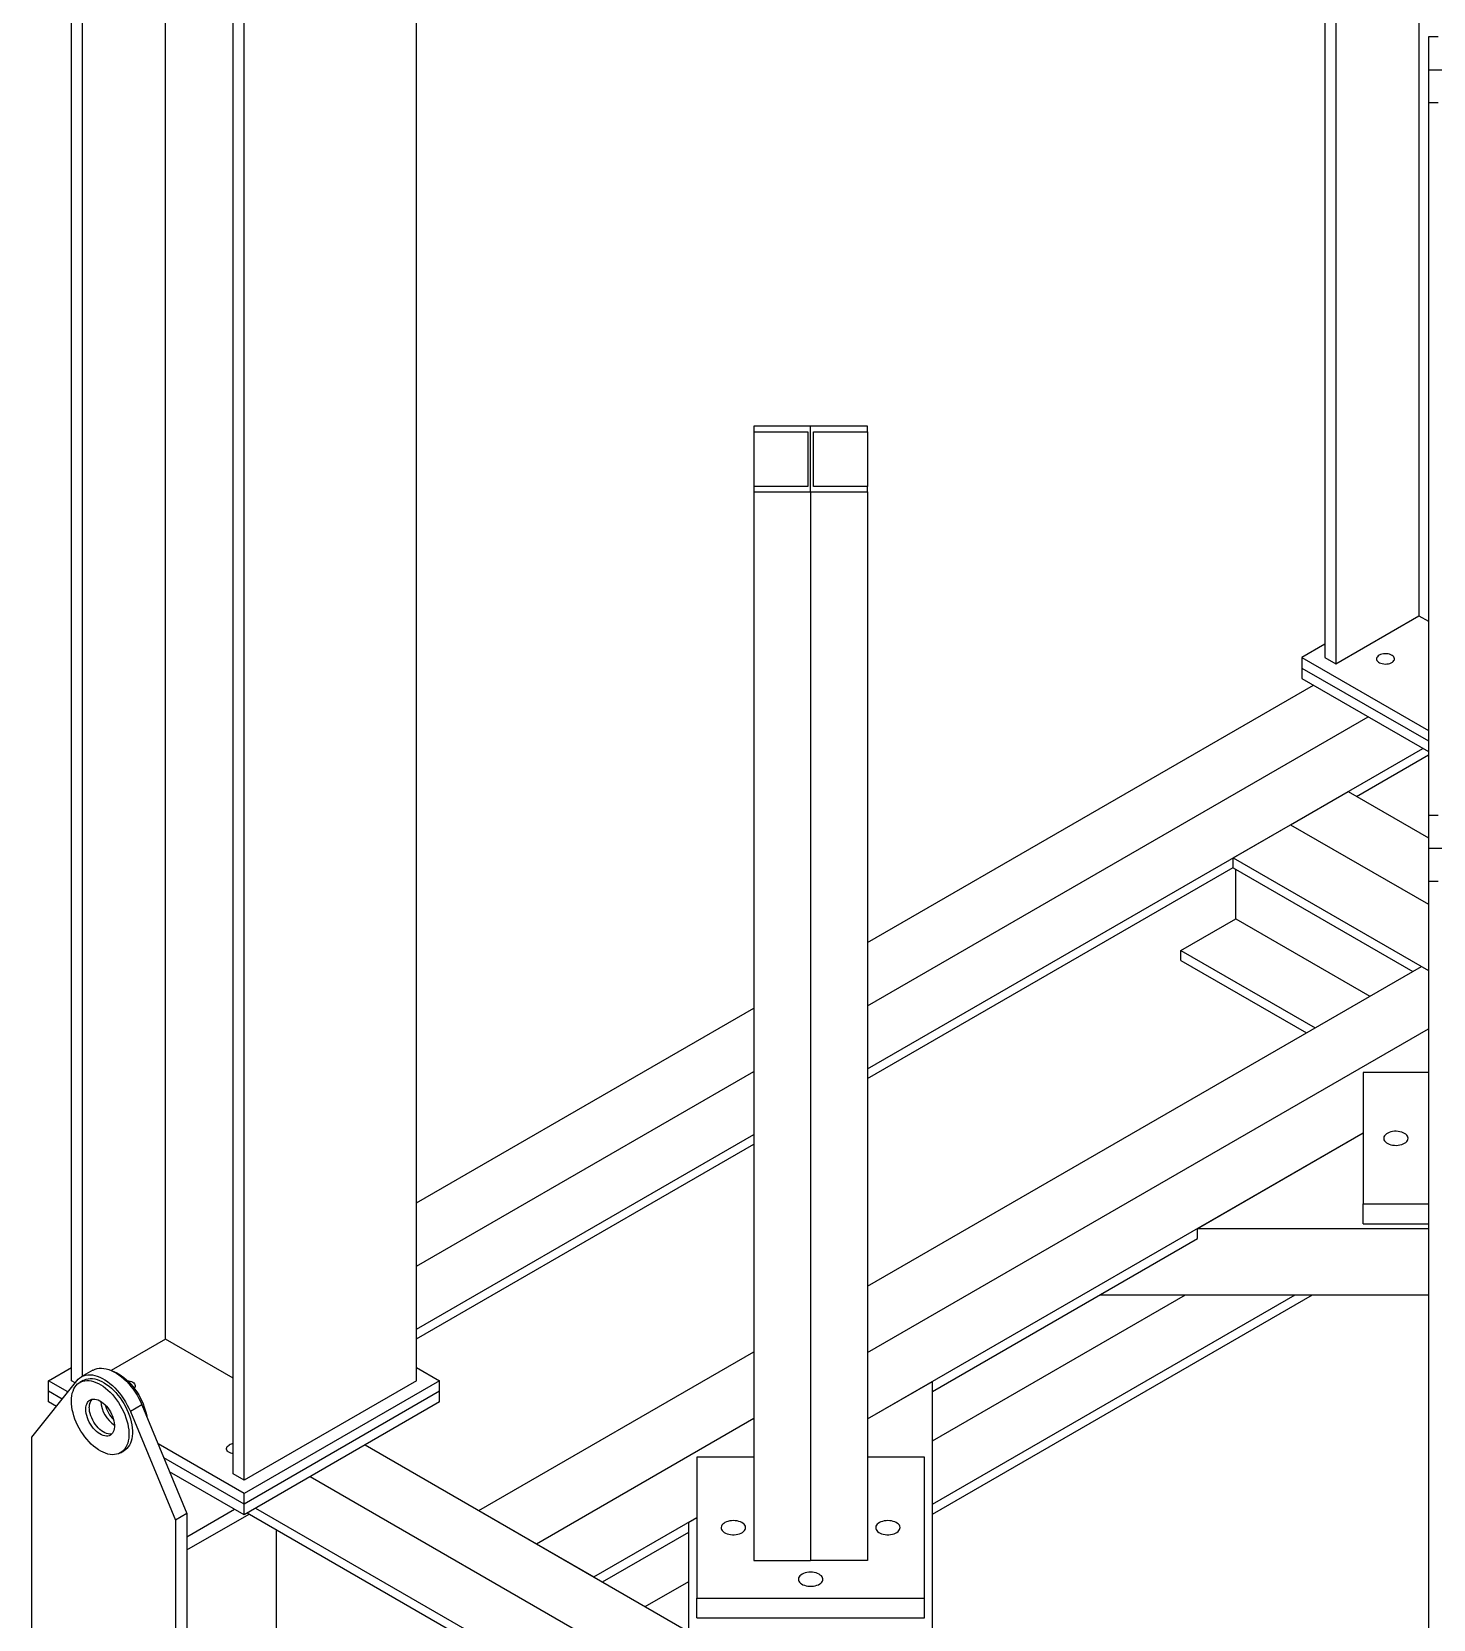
# Model space of a CAD drawing. Header units: millimetres. Extents: x 0 to 16187, y -20471 to 6290.
# Drawn here: x 1628.8 to 1758, y 5361.3 to 5507.8 of the extents above; entities that cross this region are included whole.
import ezdxf

# ---------------------------------------------------------------- set-up
doc = ezdxf.new("R2010")
doc.units = ezdxf.units.MM

msp = doc.modelspace()

# ---------------------------------------------------------------- linework, layer by layer
at = {"color": 7, "linetype": 'Continuous', "lineweight": 25}
for p, q in [((1632.42868, 5383.30226), (1632.42868, 5591.76533)), ((1633.43631, 5383.71859), (1633.43631, 5591.18364)), ((1647.33096, 5374.69936), (1647.33096, 5583.16243)), ((1648.33858, 5374.11767), (1648.33858, 5582.58074)), ((1664.24849, 5383.30226), (1664.24849, 5576.58046)), ((1641.09958, 5387.14448), (1641.09958, 5539.11437)), ((1748.04064, 5528.20828), (1748.04064, 5450.04363)), ((1749.04827, 5527.62659), (1749.04827, 5449.46193)), ((1756.71154, 5517.90663), (1756.71154, 5453.88585)), ((1757.58685, 5507.29477), (1757.58685, 5504.26401)), ((1758.48685, 5507.29477), (1757.58685, 5507.29477)), ((1757.58685, 5504.26401), (1768.08685, 5504.26401)), ((1757.58685, 5504.26401), (1757.58685, 5501.23325)), ((1757.58685, 5501.23325), (1758.48685, 5501.23325)), ((1757.58685, 5501.23325), (1757.58685, 5435.44068)), ((1695.35264, 5471.36773), (1695.35264, 5470.84817)), ((1700.60264, 5471.36773), (1695.35264, 5471.36773)), ((1700.60264, 5465.30621), (1700.60264, 5471.36773)), ((1705.85264, 5471.36773), (1700.60264, 5471.36773)), ((1705.85264, 5470.84817), (1705.85264, 5471.36773)), ((1695.35264, 5470.84817), (1700.34014, 5470.84817)), ((1695.35264, 5470.84817), (1695.35264, 5465.82576)), ((1700.34014, 5470.84817), (1700.34014, 5465.82576)), ((1700.86514, 5470.84817), (1705.85264, 5470.84817)), ((1700.86514, 5465.82576), (1700.86514, 5470.84817)), ((1705.85264, 5470.84817), (1705.85264, 5465.82576)), ((1700.34014, 5465.82576), (1695.35264, 5465.82576)), ((1695.35264, 5465.82576), (1695.35264, 5465.30621)), ((1705.85264, 5465.82576), (1700.86514, 5465.82576)), ((1705.85264, 5465.30621), (1705.85264, 5465.82576)), ((1695.35264, 5465.30621), (1700.60264, 5465.30621)), ((1695.35264, 5465.30621), (1695.35264, 5366.7089)), ((1700.60264, 5465.30621), (1700.60264, 5366.7089)), ((1700.60264, 5465.30621), (1705.85264, 5465.30621)), ((1705.85264, 5465.30621), (1705.85264, 5366.7089)), ((1749.04827, 5449.46193), (1756.71154, 5453.88585)), ((1756.71154, 5453.88585), (1757.58685, 5453.38054)), ((1748.04064, 5451.26824), (1745.91932, 5450.04363)), ((1745.91932, 5450.04363), (1745.91932, 5449.06378)), ((1745.91932, 5450.04363), (1757.58685, 5443.3081)), ((1748.04064, 5450.04363), (1749.04827, 5449.46193)), ((1745.91932, 5449.06378), (1757.58685, 5442.32826)), ((1745.91932, 5449.06378), (1745.91932, 5448.08393)), ((1745.91932, 5448.08393), (1757.58685, 5441.34841)), ((1705.85264, 5423.72931), (1746.97998, 5447.47162)), ((1705.85264, 5417.90016), (1752.02872, 5444.55704)), ((1705.85264, 5412.07101), (1757.07747, 5441.64247)), ((1750.95228, 5437.21848), (1757.58685, 5441.04854)), ((1744.87987, 5434.60095), (1750.18317, 5437.66248)), ((1750.18317, 5437.66248), (1757.58685, 5433.38843)), ((1757.58685, 5435.44068), (1757.58685, 5432.40992)), ((1758.48685, 5435.44068), (1757.58685, 5435.44068)), ((1739.57657, 5431.53942), (1744.87987, 5434.60095)), ((1744.87987, 5434.60095), (1757.58685, 5427.26537)), ((1757.58685, 5432.40992), (1757.58685, 5429.37916)), ((1768.08685, 5432.40992), (1757.58685, 5432.40992)), ((1705.85264, 5411.18302), (1739.57657, 5430.65143)), ((1739.57657, 5431.53942), (1757.58685, 5421.14231)), ((1739.57657, 5430.62081), (1739.57657, 5431.53942)), ((1739.57657, 5430.62081), (1756.15456, 5421.05054)), ((1739.83113, 5425.91048), (1739.83113, 5430.47386)), ((1757.58685, 5429.37916), (1758.48685, 5429.37916)), ((1757.58685, 5429.37916), (1757.58685, 5330.78186)), ((1734.76648, 5422.98672), (1739.83113, 5425.91048)), ((1739.83113, 5425.91048), (1752.20214, 5418.76885)), ((1734.76648, 5422.06811), (1734.76648, 5422.98672)), ((1734.76648, 5422.98672), (1747.13748, 5415.84509)), ((1705.85264, 5392.01186), (1756.95019, 5421.50984)), ((1734.76648, 5422.06811), (1746.34186, 5415.38579)), ((1756.95019, 5421.50984), (1757.58685, 5421.14231)), ((1664.24849, 5399.71175), (1695.35264, 5417.66779)), ((1705.85264, 5385.8888), (1757.58685, 5415.75432)), ((1664.24849, 5393.88259), (1695.35264, 5411.83864)), ((1757.58685, 5411.72823), (1751.58685, 5411.72823)), ((1751.58685, 5411.72823), (1751.58685, 5399.60519)), ((1664.24849, 5388.05344), (1695.35264, 5406.00949)), ((1705.85264, 5379.76574), (1751.58685, 5406.16753)), ((1736.2868, 5397.335), (1751.58685, 5406.16753)), ((1664.24849, 5387.16545), (1695.35264, 5405.1215)), ((1751.58685, 5399.60519), (1757.58685, 5399.60519)), ((1751.58685, 5397.76797), (1751.58685, 5399.60519)), ((1736.2868, 5397.335), (1757.58685, 5397.335)), ((1736.2868, 5396.41639), (1736.2868, 5397.335)), ((1751.58685, 5397.76797), (1757.58685, 5397.76797)), ((1711.85264, 5382.31086), (1736.2868, 5396.41639)), ((1711.85264, 5377.74748), (1735.17457, 5391.21095)), ((1711.85264, 5371.89996), (1745.30388, 5391.21095)), ((1711.85264, 5370.98135), (1746.89513, 5391.21095)), ((1727.26972, 5391.21095), (1757.58685, 5391.21095)), ((1641.09958, 5387.14448), (1636.07648, 5384.24471)), ((1647.33096, 5383.54718), (1641.09958, 5387.14448)), ((1669.99727, 5371.31299), (1695.35264, 5385.95034)), ((1630.30736, 5383.30226), (1632.42868, 5384.52687)), ((1634.38095, 5384.26392), (1633.32029, 5383.65161)), ((1664.24849, 5384.52687), (1666.36981, 5383.30226)), ((1628.75349, 5378.08822), (1632.91603, 5383.30087)), ((1632.09367, 5382.27105), (1630.30736, 5383.30226)), ((1630.30736, 5382.32241), (1630.30736, 5383.30226)), ((1631.55811, 5381.60037), (1630.30736, 5382.32241)), ((1630.30736, 5381.34256), (1630.30736, 5382.32241)), ((1632.76301, 5383.10926), (1632.42868, 5383.30226)), ((1633.50777, 5383.32685), (1633.18958, 5383.14315)), ((1664.24849, 5383.30226), (1648.33858, 5374.11767)), ((1666.36981, 5383.30226), (1648.33858, 5372.89306)), ((1666.36981, 5382.32241), (1648.33858, 5371.91321)), ((1666.36981, 5382.32241), (1666.36981, 5383.30226)), ((1666.36981, 5381.34256), (1666.36981, 5382.32241)), ((1705.85264, 5379.76574), (1711.85264, 5383.22946)), ((1711.85264, 5347.1504), (1711.85264, 5383.22946)), ((1631.02254, 5380.9297), (1630.30736, 5381.34256)), ((1638.90987, 5381.06531), (1637.84921, 5380.453)), ((1637.84921, 5380.453), (1642.01175, 5370.4344)), ((1638.90987, 5381.06531), (1643.07241, 5371.0467)), ((1666.36981, 5381.34256), (1648.33858, 5370.93336)), ((1636.26048, 5379.8656), (1636.05946, 5379.98165)), ((1675.30057, 5368.25146), (1695.35264, 5379.82728)), ((1628.75349, 5349.91756), (1628.75349, 5378.08822)), ((1636.93927, 5376.64779), (1637.25747, 5376.83148)), ((1648.33858, 5372.89306), (1640.40158, 5377.475)), ((1648.33858, 5371.91321), (1640.93714, 5376.18597)), ((1659.49673, 5377.37482), (1772.45704, 5312.16422)), ((1690.10264, 5376.23415), (1690.10264, 5363.24518)), ((1695.35264, 5376.23415), (1690.10264, 5376.23415)), ((1711.10264, 5376.23415), (1705.85264, 5376.23415)), ((1711.10264, 5363.24518), (1711.10264, 5376.23415)), ((1648.33858, 5370.93336), (1641.47271, 5374.89695)), ((1648.33858, 5374.11767), (1647.33096, 5374.69936)), ((1654.44799, 5374.46024), (1841.37874, 5266.54742)), ((1648.33858, 5371.91321), (1648.33858, 5372.89306)), ((1648.33858, 5370.93336), (1648.33858, 5371.91321)), ((1643.07241, 5371.0467), (1642.01175, 5370.4344)), ((1642.01175, 5370.4344), (1642.01175, 5342.26374)), ((1643.07241, 5368.90298), (1647.46404, 5371.43822)), ((1643.07241, 5371.0467), (1643.07241, 5342.87604)), ((1643.07241, 5367.67837), (1648.81626, 5370.99423)), ((1648.63014, 5371.10167), (1782.27332, 5293.95111)), ((1649.39924, 5371.54567), (1839.25742, 5261.94288)), ((1669.99727, 5371.31299), (1675.30057, 5368.25146)), ((1680.60387, 5365.18993), (1690.10264, 5370.67346)), ((1689.35264, 5370.24049), (1690.10264, 5370.67346)), ((1689.35264, 5360.13937), (1689.35264, 5370.24049)), ((1651.29252, 5369.56471), (1651.29252, 5349.15233)), ((1681.39949, 5364.73063), (1689.35264, 5369.32188)), ((1675.30057, 5368.25146), (1680.60387, 5365.18993)), ((1695.35264, 5366.7089), (1700.60264, 5366.7089)), ((1705.85264, 5366.7089), (1700.60264, 5366.7089)), ((1685.35192, 5362.44894), (1689.35264, 5364.75851)), ((1690.10264, 5363.24518), (1711.10264, 5363.24518)), ((1690.10264, 5361.40796), (1690.10264, 5363.24518)), ((1711.10264, 5361.40796), (1711.10264, 5363.24518)), ((1690.10264, 5361.40796), (1711.10264, 5361.40796))]:
    msp.add_line(p, q, dxfattribs=at)
at = {"color": 7, "linetype": 'Continuous', "lineweight": 25, "flags": 128}
for points in [[(1753.05226, 5450.24263), (1752.95747, 5450.17708), (1752.88448, 5450.10282), (1752.83563, 5450.02223), (1752.81249, 5449.93789), (1752.81581, 5449.85253), (1752.84548, 5449.76888), (1752.90054, 5449.68964), (1752.97923, 5449.61734), (1753.07902, 5449.55432), (1753.1967, 5449.50259), (1753.32848, 5449.46383), (1753.47014, 5449.43927), (1753.61711, 5449.42971), (1753.76468, 5449.43546), (1753.9081, 5449.45632), (1754.04277, 5449.49163), (1754.16435, 5449.54026), (1754.26893, 5449.60063), (1754.35316, 5449.67082), (1754.41433, 5449.74856), (1754.45047, 5449.83135), (1754.46042, 5449.91654), (1754.44386, 5450.00139), (1754.40132, 5450.08317), (1754.33417, 5450.15924), (1754.24457, 5450.22718), (1754.1354, 5450.28478), (1754.01017, 5450.33021), (1753.87289, 5450.362), (1753.72799, 5450.37912), (1753.58013, 5450.38104), (1753.43404, 5450.36768), (1753.29444, 5450.33948), (1753.1658, 5450.29735), (1753.05226, 5450.24263)], [(1755.71185, 5405.66671), (1755.69867, 5405.76584), (1755.65942, 5405.86266), (1755.59504, 5405.95488), (1755.50702, 5406.04035), (1755.39744, 5406.11706), (1755.26885, 5406.18321), (1755.12429, 5406.23726), (1754.96712, 5406.27793), (1754.80104, 5406.30428), (1754.62994, 5406.31568), (1754.45783, 5406.31187), (1754.28875, 5406.29294), (1754.12665, 5406.25933), (1753.97534, 5406.21183), (1753.83836, 5406.15155), (1753.71892, 5406.07991), (1753.61983, 5405.99859), (1753.54341, 5405.90948), (1753.49144, 5405.81469), (1753.46515, 5405.71642), (1753.46515, 5405.61699), (1753.49144, 5405.51873), (1753.54341, 5405.42393), (1753.61983, 5405.33483), (1753.71892, 5405.2535), (1753.83836, 5405.18186), (1753.97534, 5405.12158), (1754.12665, 5405.07408), (1754.28875, 5405.04047), (1754.45783, 5405.02154), (1754.62994, 5405.01773), (1754.80104, 5405.02914), (1754.96712, 5405.05548), (1755.12429, 5405.09616), (1755.26885, 5405.1502), (1755.39744, 5405.21636), (1755.50702, 5405.29307), (1755.59504, 5405.37853), (1755.65942, 5405.47075), (1755.69867, 5405.56757), (1755.71185, 5405.66671)], [(1632.91603, 5383.30087), (1633.04942, 5383.44742), (1633.19797, 5383.57208), (1633.36071, 5383.67405), (1633.53658, 5383.75267), (1633.72445, 5383.80742), (1633.92309, 5383.83796), (1634.13121, 5383.84407), (1634.34747, 5383.82573), (1634.57044, 5383.78305), (1634.79869, 5383.7163), (1635.03074, 5383.62593), (1635.26507, 5383.51252), (1635.50017, 5383.3768), (1635.7345, 5383.21966), (1635.96655, 5383.04212), (1636.1948, 5382.84532), (1636.41778, 5382.63056), (1636.63403, 5382.39923), (1636.84215, 5382.15282), (1637.04079, 5381.89294), (1637.22866, 5381.62128), (1637.40453, 5381.3396), (1637.56727, 5381.04973), (1637.71582, 5380.75356), (1637.84921, 5380.453)], [(1633.50777, 5383.32685), (1633.60832, 5383.37897), (1633.77944, 5383.44366), (1633.9618, 5383.48474), (1634.15412, 5383.50194), (1634.35506, 5383.49513), (1634.56322, 5383.46436), (1634.77711, 5383.40984), (1634.99526, 5383.33196), (1635.21612, 5383.23127), (1635.43815, 5383.10846), (1635.65979, 5382.96441), (1635.87949, 5382.80012), (1636.0957, 5382.61674), (1636.30691, 5382.41556), (1636.51164, 5382.198), (1636.70845, 5381.96557), (1636.89595, 5381.71992), (1637.07285, 5381.46275), (1637.23788, 5381.19588), (1637.38991, 5380.92117), (1637.52785, 5380.64056), (1637.65075, 5380.35601), (1637.75774, 5380.06952), (1637.84806, 5379.7831), (1637.9211, 5379.49875), (1637.97633, 5379.21848), (1638.01336, 5378.94424), (1638.03195, 5378.67796), (1638.03195, 5378.42152), (1638.01336, 5378.17669), (1637.97633, 5377.94522), (1637.9211, 5377.72871), (1637.84806, 5377.52869), (1637.75774, 5377.34655), (1637.65075, 5377.18359), (1637.52785, 5377.04093), (1637.38991, 5376.91959), (1637.25747, 5376.83148)], [(1634.38095, 5384.26392), (1634.42137, 5384.28636), (1634.59724, 5384.36498), (1634.78511, 5384.41973), (1634.98375, 5384.45026), (1635.19187, 5384.45638), (1635.40813, 5384.43803), (1635.6311, 5384.39535), (1635.85936, 5384.32861), (1636.0914, 5384.23824), (1636.32573, 5384.12482), (1636.56083, 5383.9891), (1636.79516, 5383.83196), (1637.02721, 5383.65442), (1637.25546, 5383.45763), (1637.47844, 5383.24287), (1637.69469, 5383.01153), (1637.90281, 5382.76513), (1638.10145, 5382.50525), (1638.28932, 5382.23359), (1638.46519, 5381.95191), (1638.62793, 5381.66204), (1638.77648, 5381.36586), (1638.90987, 5381.06531)], [(1636.17741, 5384.19916), (1636.37412, 5384.12796), (1636.59498, 5384.02726), (1636.81701, 5383.90446), (1637.03865, 5383.76041), (1637.25835, 5383.59611), (1637.47456, 5383.41274), (1637.68577, 5383.21156), (1637.8905, 5382.994), (1638.0873, 5382.76157), (1638.27481, 5382.51591), (1638.4517, 5382.25875), (1638.61674, 5381.99188), (1638.76877, 5381.71717), (1638.90671, 5381.43656), (1639.02961, 5381.15201), (1639.13659, 5380.86552), (1639.22692, 5380.5791), (1639.29996, 5380.29475), (1639.35518, 5380.01448), (1639.36078, 5379.98004)], [(1632.41277, 5381.42624), (1632.42207, 5381.67709), (1632.44991, 5381.91545), (1632.49608, 5382.13964), (1632.56027, 5382.34809), (1632.64202, 5382.53933), (1632.74076, 5382.71203), (1632.85581, 5382.86498), (1632.98634, 5382.99709), (1633.13145, 5383.10745), (1633.29012, 5383.19528), (1633.46124, 5383.25997), (1633.6436, 5383.30105), (1633.83592, 5383.31825), (1634.03687, 5383.31144), (1634.24502, 5383.28067), (1634.45892, 5383.22615), (1634.67706, 5383.14827), (1634.89792, 5383.04757), (1635.11995, 5382.92477), (1635.3416, 5382.78072), (1635.56129, 5382.61643), (1635.7775, 5382.43305), (1635.98871, 5382.23187), (1636.19344, 5382.01431), (1636.39025, 5381.78188), (1636.57776, 5381.53622), (1636.75465, 5381.27906), (1636.91969, 5381.01219), (1637.07171, 5380.73748), (1637.20965, 5380.45687), (1637.33255, 5380.17232), (1637.43954, 5379.88583), (1637.52986, 5379.59941), (1637.6029, 5379.31506), (1637.65813, 5379.03479), (1637.69516, 5378.76055), (1637.71375, 5378.49427), (1637.71375, 5378.23782), (1637.69516, 5377.993), (1637.65813, 5377.76153), (1637.6029, 5377.54502), (1637.52986, 5377.34499), (1637.43954, 5377.16286), (1637.33255, 5376.9999), (1637.20965, 5376.85724), (1637.07171, 5376.7359), (1636.91969, 5376.63672), (1636.75465, 5376.56039), (1636.57776, 5376.50746), (1636.39025, 5376.47829), (1636.19344, 5376.4731), (1635.98871, 5376.49191), (1635.7775, 5376.53459), (1635.56129, 5376.60084), (1635.3416, 5376.69021), (1635.11995, 5376.80206), (1634.89792, 5376.9356), (1634.67706, 5377.08991), (1634.45892, 5377.2639), (1634.24502, 5377.45634), (1634.03687, 5377.6659), (1633.83592, 5377.89109), (1633.6436, 5378.13034), (1633.46124, 5378.38197), (1633.29012, 5378.64422), (1633.13145, 5378.91525), (1632.98634, 5379.19315), (1632.85581, 5379.47598), (1632.74076, 5379.76175), (1632.64202, 5380.04846), (1632.56027, 5380.33409), (1632.49608, 5380.61665), (1632.44991, 5380.89415), (1632.42207, 5381.16464), (1632.41277, 5381.42624)], [(1637.58039, 5383.31476), (1637.70409, 5383.29917), (1637.84136, 5383.26739), (1637.96659, 5383.22196), (1638.07577, 5383.16435), (1638.16537, 5383.09642), (1638.23251, 5383.02034), (1638.27505, 5382.93857), (1638.29161, 5382.85372), (1638.28166, 5382.76853), (1638.24552, 5382.68573), (1638.19684, 5382.62117)], [(1633.7386, 5380.66085), (1633.7479, 5380.83656), (1633.77569, 5380.99905), (1633.82157, 5381.14606), (1633.88489, 5381.2755), (1633.96478, 5381.38558), (1634.0601, 5381.47474), (1634.16951, 5381.54172), (1634.29149, 5381.5856), (1634.42432, 5381.60575), (1634.56614, 5381.6019), (1634.71495, 5381.57409), (1634.86867, 5381.52271), (1635.02513, 5381.44849), (1635.18215, 5381.35247), (1635.33751, 5381.236), (1635.48904, 5381.10071), (1635.63461, 5380.9485), (1635.77218, 5380.78151), (1635.89981, 5380.60208), (1636.01571, 5380.41273), (1636.11826, 5380.21612), (1636.20602, 5380.01501), (1636.27775, 5379.81222), (1636.33244, 5379.6106), (1636.36934, 5379.41298), (1636.38792, 5379.22213), (1636.38792, 5379.04073), (1636.36934, 5378.87134), (1636.33244, 5378.71632), (1636.27775, 5378.57785), (1636.20602, 5378.45787), (1636.11826, 5378.35808), (1636.01571, 5378.27987), (1635.89981, 5378.22434), (1635.77218, 5378.19227), (1635.63461, 5378.18411), (1635.48904, 5378.19997), (1635.33751, 5378.23963), (1635.18215, 5378.30254), (1635.02513, 5378.38781), (1634.86867, 5378.49424), (1634.71495, 5378.62035), (1634.56614, 5378.76435), (1634.42432, 5378.92423), (1634.29149, 5379.09774), (1634.16951, 5379.28246), (1634.0601, 5379.47578), (1633.96478, 5379.67499), (1633.88489, 5379.87729), (1633.82157, 5380.07985), (1633.77569, 5380.27983), (1633.7479, 5380.4744), (1633.7386, 5380.66085)], [(1636.14735, 5378.38703), (1636.09038, 5378.37596), (1635.95281, 5378.3678), (1635.80724, 5378.38366), (1635.65571, 5378.42333), (1635.50035, 5378.48623), (1635.34333, 5378.5715), (1635.18687, 5378.67793), (1635.03315, 5378.80404), (1634.88434, 5378.94804), (1634.74252, 5379.10792), (1634.60969, 5379.28144), (1634.48771, 5379.46615), (1634.37829, 5379.65947), (1634.28297, 5379.85868), (1634.20309, 5380.06098), (1634.13977, 5380.26355), (1634.09389, 5380.46352), (1634.0661, 5380.6581), (1634.0568, 5380.84455)], [(1636.15225, 5378.38821), (1636.09038, 5378.37596), (1635.95281, 5378.3678), (1635.80724, 5378.38366), (1635.65571, 5378.42333), (1635.50035, 5378.48623), (1635.34333, 5378.5715), (1635.18687, 5378.67793), (1635.03315, 5378.80404), (1634.88434, 5378.94804), (1634.74252, 5379.10792), (1634.60969, 5379.28144), (1634.48771, 5379.46615), (1634.37829, 5379.65947), (1634.28297, 5379.85868), (1634.20309, 5380.06098), (1634.13977, 5380.26355), (1634.09389, 5380.46352), (1634.0661, 5380.6581), (1634.0568, 5380.84455)], [(1647.33096, 5376.56588), (1647.23595, 5376.5841), (1647.10416, 5376.62286), (1646.98649, 5376.67459), (1646.8867, 5376.73761), (1646.80801, 5376.80991), (1646.75295, 5376.88915), (1646.72328, 5376.9728), (1646.71996, 5377.05816), (1646.7431, 5377.1425), (1646.79195, 5377.22309), (1646.86494, 5377.29735), (1646.95973, 5377.36289)], [(1693.47764, 5370.38911), (1693.30591, 5370.3815), (1693.13821, 5370.35884), (1692.97846, 5370.32168), (1692.83041, 5370.27087), (1692.69753, 5370.2076), (1692.58294, 5370.13338), (1692.48932, 5370.04992), (1692.41886, 5369.95919), (1692.37322, 5369.86331), (1692.35347, 5369.76454), (1692.36006, 5369.66518), (1692.39286, 5369.56757), (1692.45108, 5369.47399), (1692.53336, 5369.38664), (1692.63777, 5369.30757), (1692.76187, 5369.23862), (1692.90275, 5369.18142), (1693.0571, 5369.1373), (1693.22131, 5369.1073), (1693.39152, 5369.09212), (1693.56376, 5369.09212), (1693.73398, 5369.1073), (1693.89819, 5369.1373), (1694.05254, 5369.18142), (1694.19341, 5369.23862), (1694.31751, 5369.30757), (1694.42193, 5369.38664), (1694.50421, 5369.47399), (1694.56243, 5369.56757), (1694.59522, 5369.66518), (1694.60182, 5369.76454), (1694.58206, 5369.86331), (1694.53642, 5369.95919), (1694.46597, 5370.04992), (1694.37235, 5370.13338), (1694.25775, 5370.2076), (1694.12488, 5370.27087), (1693.97683, 5370.32168), (1693.81708, 5370.35884), (1693.64937, 5370.3815), (1693.47764, 5370.38911)], [(1707.72764, 5370.38911), (1707.55591, 5370.3815), (1707.38821, 5370.35884), (1707.22846, 5370.32168), (1707.08041, 5370.27087), (1706.94753, 5370.2076), (1706.83294, 5370.13338), (1706.73932, 5370.04992), (1706.66886, 5369.95919), (1706.62322, 5369.86331), (1706.60347, 5369.76454), (1706.61006, 5369.66518), (1706.64286, 5369.56757), (1706.70108, 5369.47399), (1706.78336, 5369.38664), (1706.88777, 5369.30757), (1707.01187, 5369.23862), (1707.15275, 5369.18142), (1707.3071, 5369.1373), (1707.47131, 5369.1073), (1707.64152, 5369.09212), (1707.81376, 5369.09212), (1707.98398, 5369.1073), (1708.14819, 5369.1373), (1708.30254, 5369.18142), (1708.44341, 5369.23862), (1708.56751, 5369.30757), (1708.67193, 5369.38664), (1708.75421, 5369.47399), (1708.81243, 5369.56757), (1708.84522, 5369.66518), (1708.85182, 5369.76454), (1708.83206, 5369.86331), (1708.78642, 5369.95919), (1708.71597, 5370.04992), (1708.62235, 5370.13338), (1708.50775, 5370.2076), (1708.37488, 5370.27087), (1708.22683, 5370.32168), (1708.06708, 5370.35884), (1707.89937, 5370.3815), (1707.72764, 5370.38911)], [(1700.60264, 5365.62649), (1700.43091, 5365.61888), (1700.26321, 5365.59622), (1700.10346, 5365.55905), (1699.95541, 5365.50824), (1699.82253, 5365.44498), (1699.70794, 5365.37075), (1699.61432, 5365.28729), (1699.54386, 5365.19656), (1699.49822, 5365.10069), (1699.47847, 5365.00191), (1699.48506, 5364.90256), (1699.51786, 5364.80495), (1699.57608, 5364.71137), (1699.65836, 5364.62402), (1699.76277, 5364.54494), (1699.88687, 5364.476), (1700.02775, 5364.41879), (1700.1821, 5364.37467), (1700.34631, 5364.34467), (1700.51652, 5364.3295), (1700.68876, 5364.3295), (1700.85898, 5364.34467), (1701.02319, 5364.37467), (1701.17754, 5364.41879), (1701.31841, 5364.476), (1701.44251, 5364.54494), (1701.54693, 5364.62402), (1701.62921, 5364.71137), (1701.68743, 5364.80495), (1701.72022, 5364.90256), (1701.72682, 5365.00191), (1701.70706, 5365.10069), (1701.66142, 5365.19656), (1701.59097, 5365.28729), (1701.49735, 5365.37075), (1701.38275, 5365.44498), (1701.24988, 5365.50824), (1701.10183, 5365.55905), (1700.94208, 5365.59622), (1700.77437, 5365.61888), (1700.60264, 5365.62649)]]:
    msp.add_lwpolyline(points, dxfattribs=at)
at = {"color": 7, "linetype": 'Continuous', "lineweight": 25}
for centre, radius, start, end in [((1635.0951, 5380.91536), 1.04072, 139.1245979, 183.9015302), ((1635.10117, 5380.91438), 1.04671, 139.9705416, 183.8256535), ((1638.01607, 5381.59942), 2.9048, 184.0560536, 235.9385699), ((1638.51913, 5381.88983), 3.11317, 195.153343, 224.8412804), ((1647.47986, 5376.41895), 1.07776, 97.9411782, 118.855614)]:
    msp.add_arc(centre, radius, start, end, dxfattribs=at)

doc.saveas('drawing.dxf')
